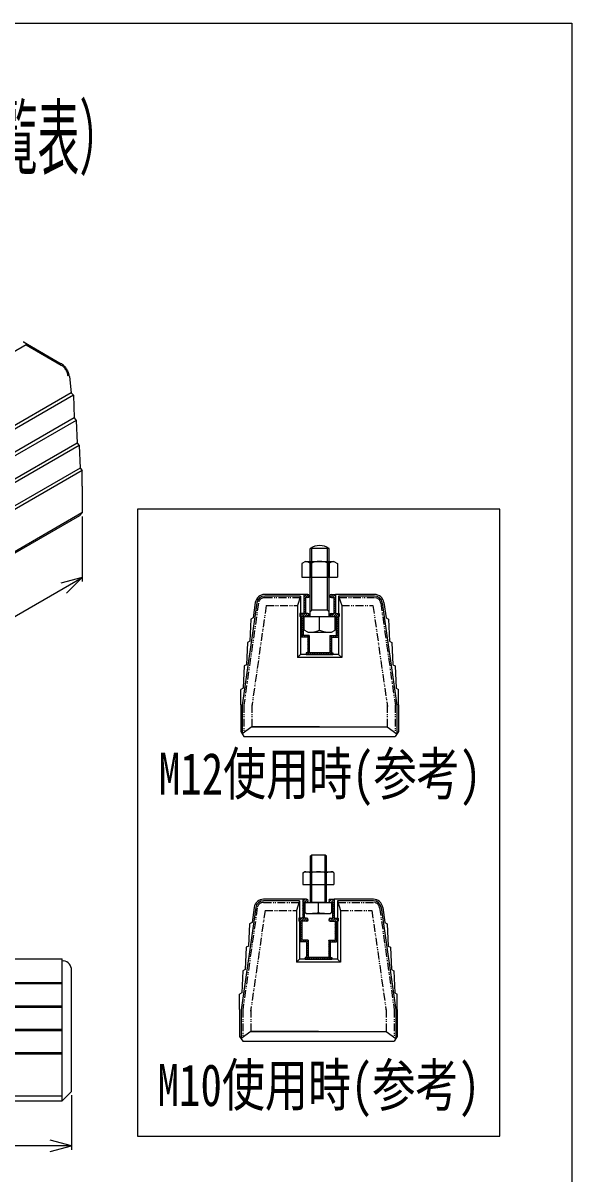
# Model space of a CAD drawing. Units: millimetres, scale not verified. Extents: x -501 to 501, y -715 to 715.
# Drawn here: x 153 to 501, y -15 to 715 of the extents above; entities that cross this region are included whole.
import ezdxf
from ezdxf.enums import TextEntityAlignment as Align

# ---------------------------------------------------------------- set-up
doc = ezdxf.new("R2010")
doc.units = ezdxf.units.MM
doc.linetypes.add('DOUBLE_CHAIN1', pattern=[8.8, 5, -1, 0.6, -0.6, 0.6, -1])
doc.layers.add('0-0', color=7, linetype='Continuous')
doc.styles.add('ＭＳ ゴシック', font='')
doc.styles.get('ＭＳ ゴシック').set_extended_font_data('MS Gothic')

msp = doc.modelspace()

# ---------------------------------------------------------------- linework, layer by layer
at = {"layer": '0-0'}
for p, q in [((153.905, 512.414), (156.07, 511.164)), ((155.204, 510.664), (-191.423, 310.539)), ((155.204, 510.664), (177.544, 497.766)), ((156.07, 511.164), (177.544, 498.766)), ((183.888, 480.255), (-162.522, 280.255)), ((185.187, 478.709), (-161.223, 278.709)), ((185.725, 464.345), (-160.685, 264.345)), ((187.024, 462.799), (-159.386, 262.799)), ((187.562, 448.435), (-158.848, 248.435)), ((188.861, 446.889), (-157.549, 246.889)), ((189.399, 432.525), (-157.011, 232.525)), ((190.711, 430.964), (-155.699, 230.964)), ((190.711, 421.164), (190.711, 430.964)), ((190.711, 421.164), (190.711, 404.164)), ((188.979, 402.164), (-157.431, 202.164)), ((190.656, 404.133), (-155.699, 204.164)), ((190.711, 404.164), (188.979, 402.164)), ((331.269, 352.34), (306.472, 352.34)), ((329.269, 351.34), (306.472, 351.34)), ((329.269, 351.34), (327.269, 345.257)), ((329.269, 351.34), (329.269, 314.34)), ((331.269, 350.725), (332.884, 352.34)), ((331.269, 352.139), (331.47, 352.34)), ((332.298, 350.34), (334.2, 352.242)), ((333.712, 350.34), (334.767, 351.395)), ((347.862, 351.762), (348.347, 352.247)), ((348.106, 350.592), (349.854, 352.34)), ((349.269, 350.34), (351.269, 352.34)), ((350.269, 349.926), (351.269, 350.926)), ((376.065, 352.34), (351.269, 352.34)), ((376.065, 351.34), (353.269, 351.34)), ((353.269, 351.34), (353.269, 314.34)), ((353.269, 351.34), (355.269, 345.257)), ((301.523, 347.047), (292.259, 282.199)), ((327.269, 345.257), (327.269, 312.34)), ((331.269, 349.311), (332.269, 350.311)), ((331.269, 347.897), (332.269, 348.897)), ((331.269, 346.482), (332.269, 347.482)), ((331.269, 345.068), (332.269, 346.068)), ((331.269, 343.654), (332.269, 344.654)), ((331.269, 342.24), (332.269, 343.24)), ((332.269, 350.34), (332.269, 340.34)), ((333.769, 350.34), (332.269, 350.34)), ((348.769, 350.34), (350.269, 350.34)), ((350.269, 350.34), (350.269, 340.34)), ((350.269, 348.512), (351.269, 349.512)), ((350.269, 347.098), (351.269, 348.098)), ((350.269, 345.683), (351.269, 346.683)), ((350.269, 344.269), (351.269, 345.269)), ((350.269, 342.855), (351.269, 343.855)), ((355.269, 345.257), (355.269, 312.34)), ((381.015, 347.047), (390.279, 282.199)), ((328.769, 339.74), (329.369, 340.34)), ((329.769, 338.34), (328.769, 338.34)), ((328.783, 338.34), (330.783, 340.34)), ((329.769, 337.911), (332.269, 340.411)), ((329.769, 338.34), (329.769, 325.34)), ((329.769, 336.497), (330.769, 337.497)), ((329.769, 335.083), (330.769, 336.083)), ((333.769, 338.34), (330.769, 338.34)), ((330.769, 338.34), (330.769, 326.34)), ((331.269, 340.826), (332.269, 341.826)), ((331.612, 338.34), (333.612, 340.34)), ((333.769, 340.34), (332.269, 340.34)), ((333.026, 338.34), (334.593, 339.907)), ((347.828, 339), (349.168, 340.34)), ((348.597, 338.355), (351.269, 341.027)), ((348.769, 340.34), (350.269, 340.34)), ((348.769, 338.34), (351.769, 338.34)), ((349.997, 338.34), (351.997, 340.34)), ((350.269, 341.441), (351.269, 342.441)), ((351.411, 338.34), (353.411, 340.34)), ((351.769, 338.34), (351.769, 326.34)), ((351.769, 337.284), (352.769, 338.284)), ((351.769, 335.87), (352.769, 336.87)), ((352.769, 338.34), (352.769, 325.34)), ((352.769, 338.34), (353.769, 338.34)), ((352.825, 338.34), (353.769, 339.284)), ((329.769, 333.669), (330.769, 334.669)), ((329.769, 332.254), (330.769, 333.254)), ((329.769, 330.84), (330.769, 331.84)), ((329.769, 329.426), (330.769, 330.426)), ((329.769, 328.012), (330.769, 329.012)), ((351.769, 334.455), (352.769, 335.455)), ((351.769, 333.041), (352.769, 334.041)), ((351.769, 331.627), (352.769, 332.627)), ((351.769, 330.213), (352.769, 331.213)), ((351.769, 328.799), (352.769, 329.799)), ((329.769, 326.598), (330.769, 327.598)), ((333.769, 325.34), (329.769, 325.34)), ((329.926, 325.34), (330.926, 326.34)), ((334.769, 326.34), (330.769, 326.34)), ((331.34, 325.34), (332.34, 326.34)), ((332.754, 325.34), (333.754, 326.34)), ((333.769, 324.941), (334.769, 325.941)), ((333.769, 325.34), (333.769, 315.34)), ((333.769, 323.527), (334.769, 324.527)), ((333.769, 322.112), (334.769, 323.112)), ((333.769, 320.698), (334.769, 321.698)), ((334.769, 326.34), (334.769, 315.34)), ((347.769, 326.34), (351.769, 326.34)), ((347.769, 326.34), (347.769, 315.34)), ((347.769, 324.799), (349.31, 326.34)), ((347.769, 326.213), (347.896, 326.34)), ((347.769, 323.384), (348.769, 324.384)), ((347.769, 321.97), (348.769, 322.97)), ((347.769, 320.556), (348.769, 321.556)), ((348.769, 325.34), (352.769, 325.34)), ((348.769, 325.34), (348.769, 315.34)), ((349.725, 325.34), (350.725, 326.34)), ((351.139, 325.34), (352.769, 326.97)), ((351.769, 327.384), (352.769, 328.384)), ((352.553, 325.34), (352.769, 325.556)), ((329.269, 314.34), (327.269, 312.34)), ((353.269, 314.34), (329.269, 314.34)), ((332.769, 315.041), (333.068, 315.34)), ((332.769, 314.34), (349.769, 314.34)), ((333.482, 314.34), (334.769, 315.627)), ((333.769, 319.284), (334.769, 320.284)), ((333.769, 317.87), (334.769, 318.87)), ((333.769, 317.455), (334.769, 317.455)), ((333.769, 316.041), (334.769, 317.041)), ((347.769, 315.34), (334.769, 315.34)), ((334.896, 314.34), (335.896, 315.34)), ((336.31, 314.34), (337.31, 315.34)), ((337.725, 314.34), (338.725, 315.34)), ((339.139, 314.34), (340.139, 315.34)), ((340.553, 314.34), (341.553, 315.34)), ((341.967, 314.34), (342.967, 315.34)), ((343.381, 314.34), (344.381, 315.34)), ((344.796, 314.34), (345.796, 315.34)), ((346.21, 314.34), (347.21, 315.34)), ((347.624, 314.34), (348.769, 315.485)), ((347.769, 319.142), (348.769, 320.142)), ((347.769, 317.728), (348.769, 318.728)), ((347.769, 317.313), (348.769, 317.313)), ((347.769, 315.899), (348.769, 316.899)), ((348.769, 315.34), (349.769, 315.34)), ((349.038, 314.34), (349.769, 315.071)), ((349.769, 315.34), (349.769, 314.34)), ((353.269, 314.34), (355.269, 312.34)), ((355.269, 312.34), (327.269, 312.34)), ((291.269, 282.34), (291.269, 292.14)), ((391.269, 282.34), (391.269, 292.14)), ((291.269, 282.34), (291.269, 265.34)), ((292.269, 282.34), (292.269, 263.886)), ((390.269, 282.34), (390.269, 263.886)), ((391.269, 282.34), (391.269, 265.34)), ((291.269, 265.34), (293.269, 262.34)), ((298.369, 268.34), (292.269, 263.886)), ((298.369, 268.34), (384.169, 268.34)), ((341.269, 268.34), (298.369, 268.34)), ((384.169, 268.34), (390.269, 263.886)), ((391.269, 265.34), (389.269, 262.34)), ((293.269, 262.34), (389.269, 262.34)), ((300.806, 153.709), (291.542, 88.861)), ((330.552, 159.002), (305.756, 159.002)), ((328.552, 158.002), (305.756, 158.002)), ((328.552, 158.002), (326.552, 151.919)), ((328.552, 158.002), (328.552, 121.002)), ((330.552, 157.387), (332.168, 159.002)), ((330.552, 158.801), (330.753, 159.002)), ((330.552, 155.973), (331.552, 156.973)), ((330.552, 154.558), (331.552, 155.558)), ((330.552, 153.144), (331.552, 154.144)), ((331.552, 157.002), (331.552, 147.002)), ((333.052, 157.002), (331.552, 157.002)), ((331.582, 157.002), (333.484, 158.904)), ((332.996, 157.002), (334.051, 158.057)), ((347.146, 158.424), (347.631, 158.909)), ((347.389, 157.253), (349.138, 159.002)), ((348.052, 157.002), (349.552, 157.002)), ((348.552, 157.002), (350.552, 159.002)), ((349.552, 156.588), (350.552, 157.588)), ((349.552, 157.002), (349.552, 147.002)), ((349.552, 155.174), (350.552, 156.174)), ((349.552, 153.759), (350.552, 154.759)), ((375.349, 159.002), (350.552, 159.002)), ((375.349, 158.002), (352.552, 158.002)), ((352.552, 158.002), (352.552, 121.002)), ((352.552, 158.002), (354.552, 151.919)), ((380.298, 153.709), (389.562, 88.861)), ((326.552, 151.919), (326.552, 119.002)), ((328.052, 146.401), (328.653, 147.002)), ((328.067, 145.002), (330.067, 147.002)), ((329.052, 144.573), (331.552, 147.073)), ((330.552, 151.73), (331.552, 152.73)), ((330.552, 150.316), (331.552, 151.316)), ((330.552, 148.901), (331.552, 149.901)), ((330.552, 147.487), (331.552, 148.487)), ((330.896, 145.002), (332.896, 147.002)), ((333.052, 147.002), (331.552, 147.002)), ((332.31, 145.002), (333.876, 146.569)), ((347.112, 145.662), (348.452, 147.002)), ((347.881, 145.017), (350.552, 147.688)), ((348.052, 147.002), (349.552, 147.002)), ((349.28, 145.002), (351.28, 147.002)), ((349.552, 152.345), (350.552, 153.345)), ((349.552, 150.931), (350.552, 151.931)), ((349.552, 149.517), (350.552, 150.517)), ((349.552, 148.103), (350.552, 149.103)), ((350.695, 145.002), (352.695, 147.002)), ((354.552, 151.919), (354.552, 119.002)), ((329.052, 145.002), (328.052, 145.002)), ((329.052, 145.002), (329.052, 132.002)), ((329.052, 143.159), (330.052, 144.159)), ((329.052, 141.745), (330.052, 142.745)), ((329.052, 140.33), (330.052, 141.33)), ((329.052, 138.916), (330.052, 139.916)), ((333.052, 145.002), (330.052, 145.002)), ((330.052, 145.002), (330.052, 133.002)), ((348.052, 145.002), (351.052, 145.002)), ((351.052, 145.002), (351.052, 133.002)), ((351.052, 143.946), (352.052, 144.946)), ((351.052, 142.531), (352.052, 143.531)), ((351.052, 141.117), (352.052, 142.117)), ((351.052, 139.703), (352.052, 140.703)), ((351.052, 138.289), (352.052, 139.289)), ((352.052, 145.002), (352.052, 132.002)), ((352.052, 145.002), (353.052, 145.002)), ((352.109, 145.002), (353.052, 145.946)), ((329.052, 137.502), (330.052, 138.502)), ((329.052, 136.088), (330.052, 137.088)), ((329.052, 134.674), (330.052, 135.674)), ((329.052, 133.259), (330.052, 134.259)), ((333.052, 132.002), (329.052, 132.002)), ((329.209, 132.002), (330.209, 133.002)), ((334.052, 133.002), (330.052, 133.002)), ((330.623, 132.002), (331.623, 133.002)), ((332.038, 132.002), (333.038, 133.002)), ((333.052, 131.603), (334.052, 132.603)), ((333.052, 132.002), (333.052, 122.002)), ((334.052, 133.002), (334.052, 122.002)), ((347.052, 133.002), (351.052, 133.002)), ((347.052, 133.002), (347.052, 122.002)), ((347.052, 131.46), (348.594, 133.002)), ((347.052, 132.875), (347.18, 133.002)), ((348.052, 132.002), (352.052, 132.002)), ((348.052, 132.002), (348.052, 122.002)), ((349.008, 132.002), (350.008, 133.002)), ((350.422, 132.002), (352.052, 133.632)), ((351.052, 136.875), (352.052, 137.875)), ((351.052, 135.46), (352.052, 136.46)), ((351.052, 134.046), (352.052, 135.046)), ((351.837, 132.002), (352.052, 132.218)), ((333.052, 130.188), (334.052, 131.188)), ((333.052, 128.774), (334.052, 129.774)), ((333.052, 127.36), (334.052, 128.36)), ((333.052, 125.946), (334.052, 126.946)), ((333.052, 124.531), (334.052, 125.531)), ((347.052, 130.046), (348.052, 131.046)), ((347.052, 128.632), (348.052, 129.632)), ((347.052, 127.218), (348.052, 128.218)), ((347.052, 125.804), (348.052, 126.804)), ((347.052, 124.389), (348.052, 125.389)), ((178.061, 31.106), (178.061, 121.106)), ((178.061, 120.106), (179.048, 119.942)), ((328.552, 121.002), (326.552, 119.002)), ((354.552, 119.002), (326.552, 119.002)), ((352.552, 121.002), (328.552, 121.002)), ((332.052, 121.703), (332.351, 122.002)), ((332.052, 121.002), (349.052, 121.002)), ((332.766, 121.002), (334.052, 122.289)), ((333.052, 124.117), (334.052, 124.117)), ((333.052, 122.703), (334.052, 123.703)), ((347.052, 122.002), (334.052, 122.002)), ((334.18, 121.002), (335.18, 122.002)), ((335.594, 121.002), (336.594, 122.002)), ((337.008, 121.002), (338.008, 122.002)), ((338.422, 121.002), (339.422, 122.002)), ((339.837, 121.002), (340.837, 122.002)), ((341.251, 121.002), (342.251, 122.002)), ((342.665, 121.002), (343.665, 122.002)), ((344.079, 121.002), (345.079, 122.002)), ((345.494, 121.002), (346.494, 122.002)), ((346.908, 121.002), (348.052, 122.147)), ((347.052, 123.975), (348.052, 123.975)), ((347.052, 122.561), (348.052, 123.561)), ((348.052, 122.002), (349.052, 122.002)), ((348.322, 121.002), (349.052, 121.732)), ((349.052, 122.002), (349.052, 121.002)), ((352.552, 121.002), (354.552, 119.002)), ((184.061, 37.106), (184.061, 114.023)), ((-209.939, 106.257), (178.061, 106.257)), ((-209.939, 105.461), (178.061, 105.461)), ((290.552, 89.002), (290.552, 98.801)), ((390.552, 89.002), (390.552, 98.801)), ((-209.939, 91.408), (178.061, 91.408)), ((-209.939, 90.612), (178.061, 90.612)), ((290.552, 89.002), (290.552, 72.002)), ((291.552, 89.002), (291.552, 70.547)), ((389.552, 89.002), (389.552, 70.547)), ((390.552, 89.002), (390.552, 72.002)), ((-209.939, 76.558), (178.061, 76.558)), ((-209.939, 75.762), (178.061, 75.762)), ((297.652, 75.002), (291.552, 70.547)), ((297.652, 75.002), (383.452, 75.002)), ((340.552, 75.002), (297.652, 75.002)), ((383.452, 75.002), (389.552, 70.547)), ((290.552, 72.002), (292.552, 69.002)), ((292.552, 69.002), (388.552, 69.002)), ((390.552, 72.002), (388.552, 69.002)), ((-209.939, 61.709), (178.061, 61.709)), ((-209.939, 60.905), (178.061, 60.905)), ((184.061, 37.106), (178.061, 31.106)), ((-209.939, 34.197), (178.061, 34.197)), ((-209.939, 31.106), (178.061, 31.106))]:
    msp.add_line(p, q, dxfattribs=at)
at = {"layer": '0-0', "color": 5}
for p, q in [((190.711, 401.755), (190.711, 360.589)), ((-155.699, 163.089), (190.711, 363.089)), ((184.061, 34.606), (184.061, 0.1)), ((184.061, 2.6), (-215.939, 2.6))]:
    msp.add_line(p, q, dxfattribs=at)
at = {"layer": '0-0', "color": 3}
for p, q in [((335.269, 338.34), (335.269, 381.575)), ((336.269, 342.345), (336.269, 381.575)), ((346.269, 342.345), (346.269, 381.575)), ((332.269, 373.34), (329.953, 372.003)), ((332.269, 373.34), (350.269, 373.34)), ((335.269, 373.34), (335.269, 363.34)), ((336.019, 373.34), (336.019, 363.34)), ((346.519, 373.34), (346.519, 363.34)), ((347.269, 373.34), (347.269, 363.34)), ((350.269, 373.34), (352.585, 372.003)), ((329.953, 372.003), (329.953, 363.34)), ((335.611, 372.003), (335.611, 363.34)), ((346.927, 372.003), (346.927, 363.34)), ((352.585, 372.003), (352.585, 363.34)), ((329.953, 363.34), (352.585, 363.34)), ((331.469, 338.34), (351.069, 338.34)), ((331.469, 329.677), (331.469, 338.34)), ((336.269, 342.345), (335.269, 341.345)), ((346.269, 342.345), (336.269, 342.345)), ((341.269, 329.677), (341.269, 338.34)), ((346.269, 342.345), (347.269, 341.345)), ((351.069, 329.677), (351.069, 338.34)), ((333.785, 328.34), (331.469, 329.677)), ((348.753, 328.34), (351.069, 329.677)), ((333.785, 328.34), (348.753, 328.34))]:
    msp.add_line(p, q, dxfattribs=at)
at = {"layer": '0-0', "linetype": 'DOUBLE_CHAIN1'}
for p, q in [((302.513, 346.906), (293.249, 282.057)), ((307.429, 345.257), (298.297, 281.336)), ((306.472, 350.34), (328.94, 350.34)), ((307.429, 345.257), (327.269, 345.257)), ((353.597, 350.34), (376.065, 350.34)), ((380.025, 346.906), (389.289, 282.057)), ((293.269, 282.34), (293.269, 264.616)), ((298.369, 282.34), (298.369, 268.34)), ((384.169, 282.34), (384.169, 268.34)), ((389.269, 282.34), (389.269, 264.616)), ((301.796, 153.568), (292.532, 88.719)), ((305.756, 157.002), (328.224, 157.002)), ((352.881, 157.002), (375.349, 157.002)), ((379.308, 153.568), (388.572, 88.719)), ((306.713, 151.919), (297.581, 87.998)), ((306.713, 151.919), (326.552, 151.919)), ((292.552, 89.002), (292.552, 71.278)), ((297.652, 89.002), (297.652, 75.002)), ((383.452, 89.002), (383.452, 75.002)), ((388.552, 89.002), (388.552, 71.278))]:
    msp.add_line(p, q, dxfattribs=at)
at = {"layer": '0-0', "color": 6}
for p, q in [((335.553, 186.502), (336.053, 187.002)), ((335.553, 157.002), (335.553, 186.502)), ((345.053, 187.002), (336.053, 187.002)), ((336.303, 157.002), (336.303, 187.002)), ((344.803, 157.002), (344.803, 187.002)), ((345.053, 187.002), (345.553, 186.502)), ((345.553, 157.002), (345.553, 186.502)), ((330.738, 175.84), (331.604, 176.34)), ((330.738, 175.84), (330.738, 168.34)), ((331.604, 176.34), (349.502, 176.34)), ((335.645, 175.84), (335.645, 168.34)), ((345.46, 175.84), (345.46, 168.34)), ((350.368, 175.84), (349.502, 176.34)), ((350.368, 175.84), (350.368, 168.34)), ((330.738, 168.34), (350.368, 168.34)), ((332.053, 157.002), (349.053, 157.002)), ((332.053, 150.502), (332.053, 157.002)), ((345.553, 157.002), (335.553, 157.002)), ((340.553, 150.502), (340.552, 157.002)), ((349.053, 150.502), (349.053, 157.002)), ((332.053, 150.502), (332.919, 150.002)), ((332.919, 150.002), (348.187, 150.002)), ((349.053, 150.502), (348.187, 150.002))]:
    msp.add_line(p, q, dxfattribs=at)
at = {"layer": '0-0'}
for points in [[(-501.25, 714.915), (501.25, 714.915), (501.25, -714.915)], [(153.905, 512.414), (153.86, 512.439), (153.814, 512.461), (153.769, 512.48), (153.725, 512.497), (153.681, 512.51), (153.637, 512.52), (153.594, 512.527), (153.553, 512.531), (153.512, 512.532), (153.472, 512.53), (153.433, 512.525), (153.396, 512.517), (153.36, 512.506), (153.325, 512.492), (153.31, 512.484)], [(182.687, 490.646), (182.676, 490.742), (182.627, 491.079), (182.563, 491.421), (182.486, 491.767), (182.395, 492.116), (182.291, 492.466), (182.174, 492.817), (182.044, 493.168), (181.902, 493.518), (181.748, 493.866), (181.582, 494.211), (181.406, 494.552), (181.218, 494.888), (181.021, 495.218), (180.814, 495.541), (180.598, 495.857), (180.374, 496.164), (180.142, 496.463), (179.903, 496.75), (179.658, 497.027), (179.406, 497.293), (179.15, 497.546), (178.889, 497.785), (178.624, 498.012), (178.357, 498.223), (178.087, 498.42), (177.816, 498.601), (177.544, 498.766)], [(181.829, 490.999), (181.821, 491.079), (181.78, 491.361), (181.727, 491.646), (181.662, 491.934), (181.587, 492.224), (181.5, 492.516), (181.402, 492.809), (181.294, 493.101), (181.176, 493.393), (181.047, 493.683), (180.909, 493.97), (180.762, 494.254), (180.606, 494.534), (180.441, 494.809), (180.269, 495.079), (180.089, 495.342), (179.902, 495.598), (179.709, 495.846), (179.51, 496.086), (179.305, 496.317), (179.096, 496.538), (178.882, 496.749), (178.665, 496.949), (178.444, 497.137), (178.221, 497.314), (177.997, 497.478), (177.771, 497.629), (177.544, 497.766)], [(182.688, 490.645), (183.888, 480.255), (185.187, 478.709), (185.725, 464.345), (187.024, 462.799), (187.562, 448.435), (188.861, 446.889), (189.399, 432.525), (190.711, 430.964)], [(190.667, 404.114), (190.669, 404.116), (190.676, 404.125), (190.683, 404.135), (190.688, 404.146), (190.694, 404.158), (190.698, 404.17), (190.702, 404.183), (190.705, 404.196), (190.708, 404.21), (190.709, 404.225), (190.711, 404.24), (190.711, 404.255)], [(333.769, 352.34), (331.269, 352.34), (331.269, 340.34)], [(348.769, 352.34), (351.269, 352.34), (351.269, 340.34)], [(300.533, 347.189), (299.147, 337.491), (297.647, 336.695), (297.026, 322.642), (295.526, 321.846), (294.905, 307.793), (293.405, 306.997), (292.783, 292.943), (291.269, 292.14)], [(382.005, 347.189), (383.39, 337.491), (384.89, 336.695), (385.511, 322.642), (387.011, 321.846), (387.633, 307.793), (389.133, 306.997), (389.754, 292.943), (391.269, 292.14)], [(331.269, 340.34), (328.769, 340.34), (328.769, 338.34)], [(351.269, 340.34), (353.769, 340.34), (353.769, 338.34)], [(333.769, 315.34), (332.769, 315.34), (332.769, 314.34)], [(299.816, 153.851), (298.431, 144.153), (296.931, 143.357), (296.31, 129.304), (294.81, 128.508), (294.188, 114.454), (292.688, 113.658), (292.067, 99.605), (290.552, 98.801)], [(333.052, 159.002), (330.552, 159.002), (330.552, 147.002)], [(348.052, 159.002), (350.552, 159.002), (350.552, 147.002)], [(381.288, 153.851), (382.674, 144.153), (384.174, 143.357), (384.795, 129.304), (386.295, 128.508), (386.916, 114.454), (388.416, 113.658), (389.038, 99.605), (390.552, 98.801)], [(330.552, 147.002), (328.052, 147.002), (328.052, 145.002)], [(350.552, 147.002), (353.052, 147.002), (353.052, 145.002)], [(-209.939, 31.106), (-209.939, 121.106), (178.061, 121.106)], [(333.052, 122.002), (332.052, 122.002), (332.052, 121.002)]]:
    msp.add_lwpolyline(points, dxfattribs=at)
msp.add_lwpolyline([(225.803, 8.659), (455.628, 8.659), (455.628, 406.508), (225.803, 406.508)], close=True, dxfattribs=at)
at = {"layer": '0-0', "color": 3}
msp.add_lwpolyline([(347.269, 338.34), (347.269, 381.575), (335.269, 381.575)], dxfattribs=at)
at = {"layer": '0-0', "color": 5}
for points in [[(180.811, 353.19), (190.711, 363.089), (177.188, 359.466)], [(170.538, -1.024), (184.061, 2.6), (170.538, 6.223)]]:
    msp.add_lwpolyline(points, dxfattribs=at)
at = {"layer": '0-0', "linetype": 'DOUBLE_CHAIN1'}
for points in [[(355.269, 345.257), (375.108, 345.257), (384.24, 281.336)], [(354.552, 151.919), (374.392, 151.919), (383.524, 87.998)]]:
    msp.add_lwpolyline(points, dxfattribs=at)
at = {"layer": '0-0', "color": 3}
for centre, radius, start, end in [((341.269, 372.26), 11.081, 57.21517, 122.78483), ((329.307, 361.093), 12.6, 59.98058, 76.40496), ((341.269, 360.701), 12.639, 63.40616, 116.59384), ((353.23, 361.093), 12.6, 103.59504, 120.01942), ((333.838, 349.652), 21.312, 269.85609, 290.40459), ((348.699, 349.652), 21.312, 249.59541, 270.14391)]:
    msp.add_arc(centre, radius, start, end, dxfattribs=at)
at = {"layer": '0-0'}
for centre, radius, start, end in [((306.472, 346.34), 6, 90, 171.8699), ((306.472, 346.34), 5, 90, 171.8699), ((333.769, 351.34), 1, 270, 90), ((348.769, 351.34), 1, 90, 270), ((376.065, 346.34), 6, 8.1301, 90), ((376.065, 346.34), 5, 8.1301, 90), ((333.769, 339.34), 1, 270, 90), ((348.769, 339.34), 1, 90, 270), ((291.569, 265.431), 0.3, 180, 213.69007), ((390.969, 265.431), 0.3, 326.30993, 0), ((305.756, 153.002), 6, 90, 171.8699), ((305.756, 153.002), 5, 90, 171.8699), ((333.052, 158.002), 1, 270, 90), ((348.052, 158.002), 1, 90, 270), ((375.349, 153.002), 6, 8.1301, 90), ((375.349, 153.002), 5, 8.1301, 90), ((333.052, 146.002), 1, 270, 90), ((348.052, 146.002), 1, 90, 270), ((178.061, 114.023), 6, 0, 80.53768), ((290.852, 72.093), 0.3, 180, 213.69007), ((390.252, 72.093), 0.3, 326.30993, 0)]:
    msp.add_arc(centre, radius, start, end, dxfattribs=at)
at = {"layer": '0-0', "linetype": 'DOUBLE_CHAIN1'}
for centre, start, end in [((306.472, 346.34), 90, 171.8699), ((376.065, 346.34), 8.1301, 90), ((305.756, 153.002), 90, 171.8699), ((375.349, 153.002), 8.1301, 90)]:
    msp.add_arc(centre, 4, start, end, dxfattribs=at)
at = {"layer": '0-0', "color": 6}
for centre, radius, start, end in [((330.689, 152.358), 24, 78.08057, 87.81409), ((340.553, 152.007), 24.333, 78.36494, 101.63506), ((350.417, 152.358), 24, 92.18591, 101.91943), ((334.113, 190.296), 40.312, 268.30188, 279.1924), ((346.993, 190.296), 40.312, 260.8076, 271.69812)]:
    msp.add_arc(centre, radius, start, end, dxfattribs=at)

# ---------------------------------------------------------------- texts
at = {"layer": '0-0', "style": 'ＭＳ ゴシック'}
for s, height, width, p in [('New スライドブロック\u3000（寸法一覧表）', 38.79, 0.5, (-260.591, 611.282)), ('M12使用時(参考)', 26.66, 0.75, (239.337, 217.266)), ('M10使用時(参考)', 26.66, 0.75, (238.556, 19.802))]:
    msp.add_text(s, height=height, dxfattribs=dict(at, width=width)).set_placement(p, align=Align.BOTTOM_LEFT)

doc.saveas('drawing.dxf')
